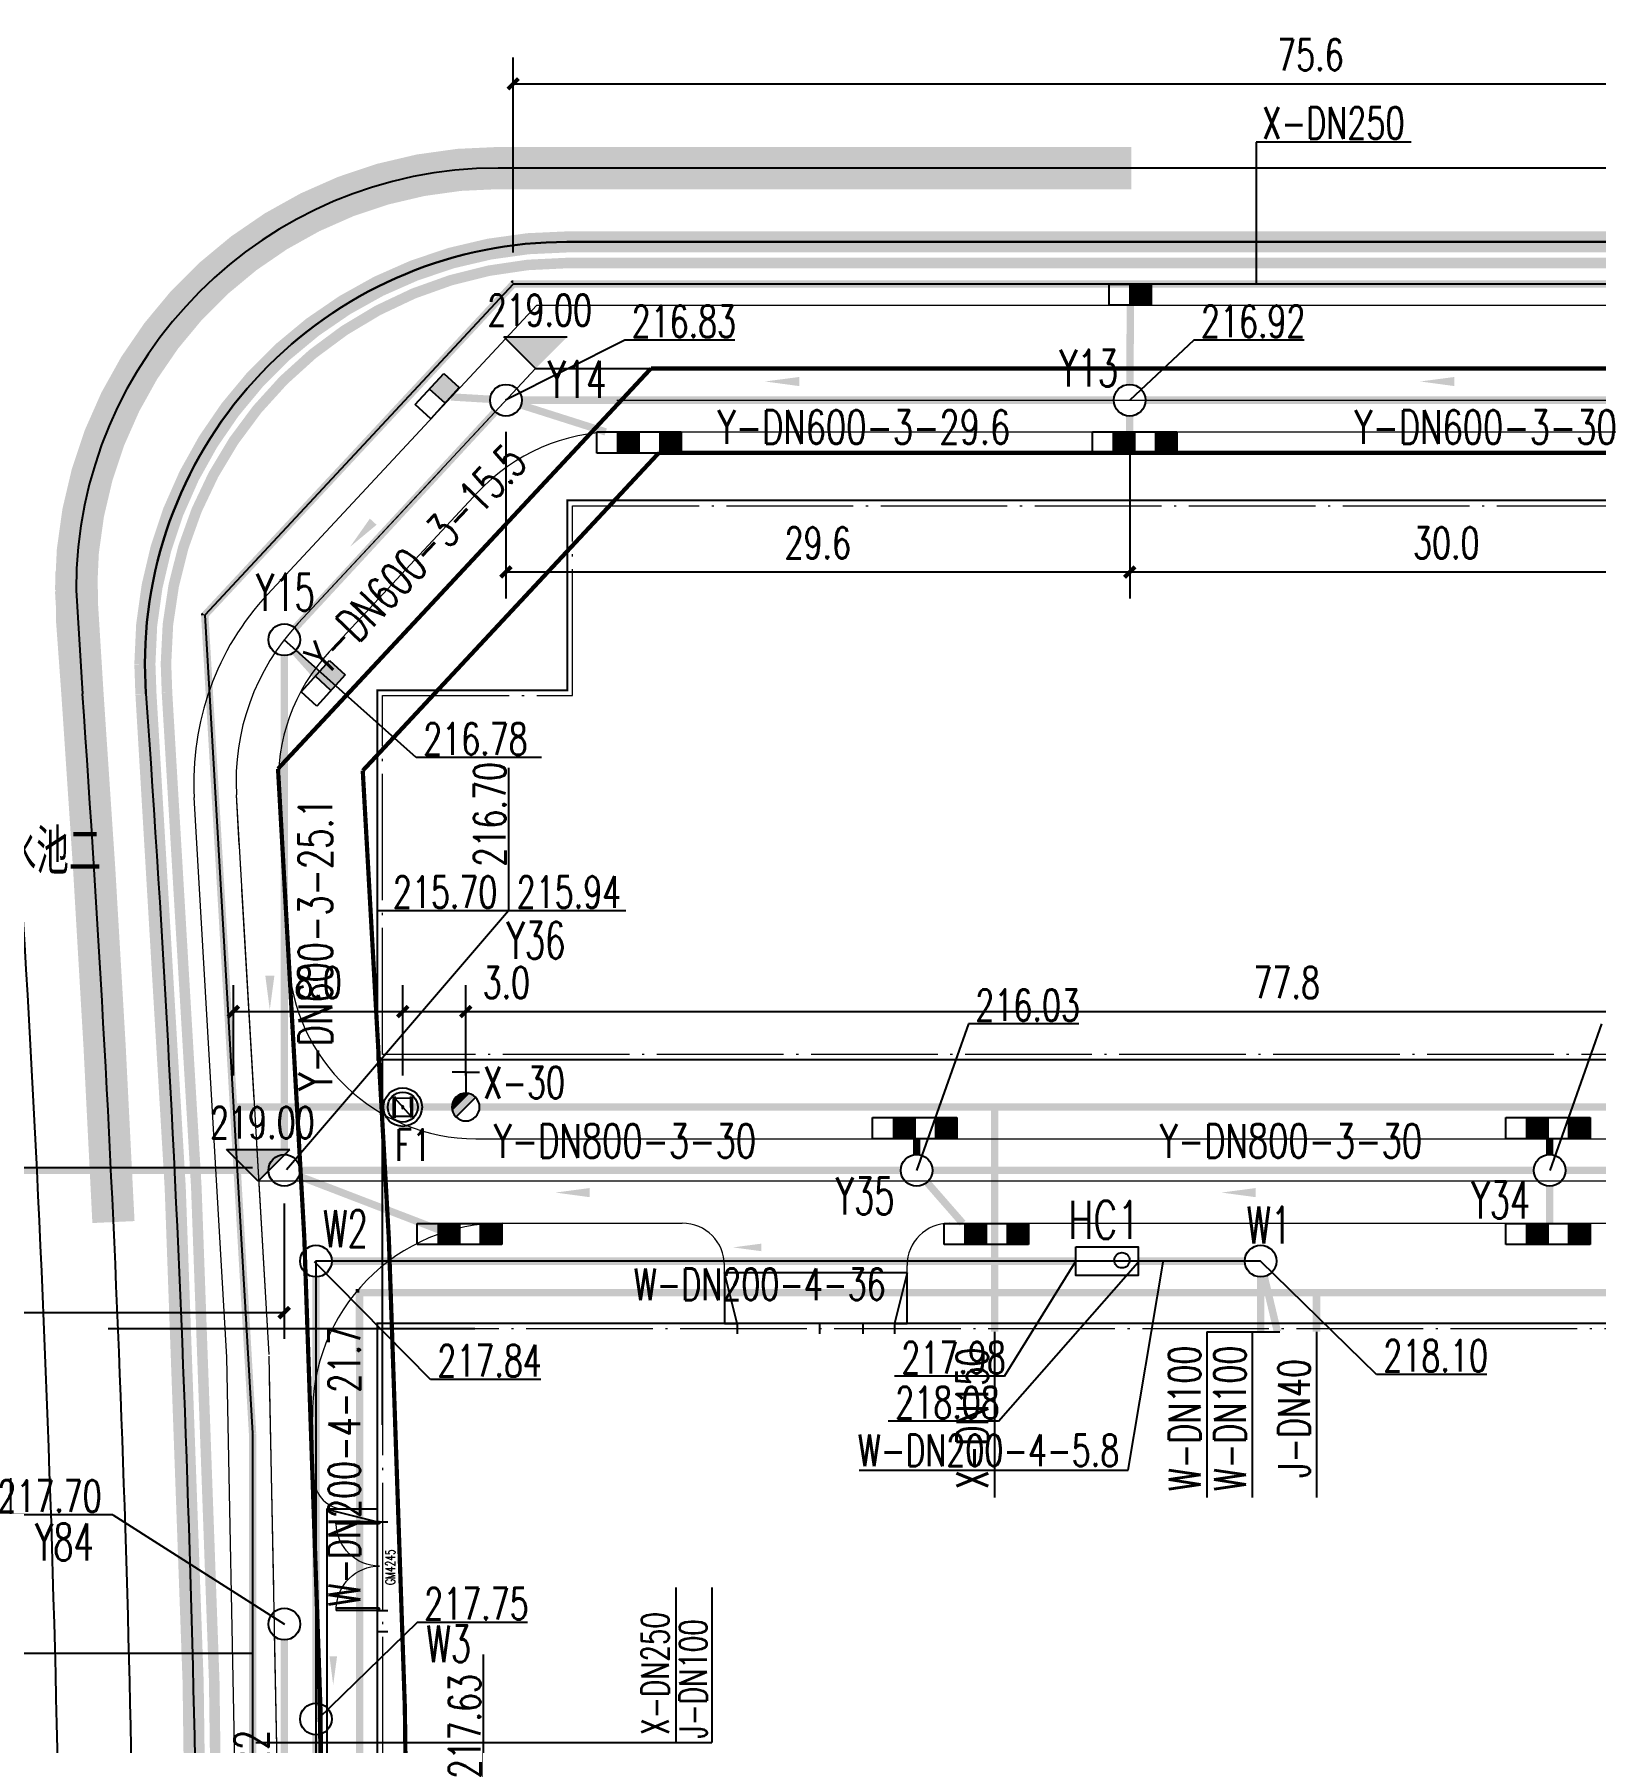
# Model space of a CAD drawing. Header units: metres. Extents: x 497246 to 997717, y 2998582 to 5998198.
# Drawn here: x 497553.9 to 497627.9, y 2999183.2 to 2999264.2 of the extents above; entities that cross this region are included whole.
import ezdxf
from ezdxf.enums import TextEntityAlignment as Align

# ---------------------------------------------------------------- set-up
doc = ezdxf.new("R2010")
doc.units = ezdxf.units.M
doc.header["$LTSCALE"] = 1000
for name, pattern in [('ACAD_ISO05W100', [34, 24, -3, 0.5, -3, 0.5, -3]), ('DASH', [0.35, 0.25, -0.1]), ('DASHED', [19.05, 12.7, -6.35]), ('DOTE', [2.42, 2, -0.2, 0.02, -0.2]), ('PHANTOM2', [31.75, 15.875, -3.175, 3.175, -3.175, 3.175, -3.175])]:
    doc.linetypes.add(name, pattern=pattern)
doc.layers.get('0').update_dxf_attribs({"linetype": 'CONTINUOUS'})
doc.layers.get('Defpoints').update_dxf_attribs({"linetype": 'CONTINUOUS'})
for name, color, linetype in [('00侧分带', 3, 'CONTINUOUS'), ('DIM_ELEV', 3, 'CONTINUOUS'), ('DIM_雨水', 3, 'CONTINUOUS'), ('EQUIP_消火栓', 7, 'CONTINUOUS'), ('PIPE-污水', 2, 'CONTINUOUS'), ('PIPE-消防', 1, 'CONTINUOUS'), ('PIPE-给水', 3, 'CONTINUOUS'), ('PIPE-雨水', 4, 'CONTINUOUS'), ('PUB_TEXT', 7, 'CONTINUOUS'), ('RD-侧石线', 5, 'CONTINUOUS'), ('RD-红线', 7, 'CONTINUOUS'), ('TEXT_污水', 7, 'CONTINUOUS'), ('TEXT_雨水', 7, 'CONTINUOUS'), ('TWT_DIM', 3, 'CONTINUOUS'), ('TWT_雨水口', 4, 'CONTINUOUS'), ('VALVE_喷淋', 7, 'CONTINUOUS'), ('WELL_污水', 2, 'CONTINUOUS'), ('WELL_雨水', 4, 'CONTINUOUS'), ('WINDOW', 4, 'CONTINUOUS'), ('WINDOW_TEXT', 7, 'CONTINUOUS'), ('围墙', 6, 'FENCELINE2'), ('图例层', 7, 'CONTINUOUS'), ('建筑', 7, 'CONTINUOUS'), ('建筑门坡散水', 9, 'CONTINUOUS'), ('散水坡道', 2, 'CONTINUOUS'), ('污水标注', 211, 'CONTINUOUS'), ('用地边界', 7, 'CONTINUOUS'), ('红线', 1, 'PHANTOM2'), ('雨水标注', 100, 'CONTINUOUS')]:
    doc.layers.add(name, color=color, linetype=linetype)
doc.layers.add('建筑轴线', color=1, linetype='DOTE', lineweight=15, plot=False)
doc.layers.add('道路', color=4, linetype='CONTINUOUS', lineweight=15)
doc.layers.add('道路中线', color=1, linetype='DOTE', lineweight=13)
doc.styles.add('_TCH_DIM', font='SIMPLEX', dxfattribs={"bigfont": 'GBCBIG'})
doc.styles.add('_TCH_DIM_T3', font='SIMPLEX', dxfattribs={"width": 0.705882, "bigfont": 'GBCBIG'})
doc.styles.add('_TCH_WINDOW', font='SIMPLEX', dxfattribs={"bigfont": 'GBCBIG'})
doc.styles.add('_TWT_WELL', font='SIMPLEX', dxfattribs={"width": 0.8, "height": 3.5, "bigfont": 'HZTXT'})
doc.styles.add('HZTXT', font='txt', dxfattribs={"width": 0.7, "bigfont": 'HZTXT'})
doc.styles.get("Standard").update_dxf_attribs({"font": 'rs.shx', "bigfont": 'hztxt.shx'})
doc.styles.add('TG_LINETYPE', font='SIMPLEX', dxfattribs={"width": 0.8, "height": 3, "bigfont": 'HZTXT'})
doc.linetypes.add('FENCELINE2', pattern='A,6.35,-2.54,[132,ltypeshp.shx,S=2.54,R=0,X=-2.54,Y=0],-2.54,25.4', length=36.83)
doc.linetypes.add('TG_J', pattern='A,2,-0.3,["J",TG_LINETYPE,S=0.1,R=0,X=-0.23,Y=-0.15],0', length=2.3)
doc.linetypes.add('TG_W', pattern='A,2,-0.3,["W",TG_LINETYPE,S=0.1,R=0,X=-0.23,Y=-0.15],0', length=2.3)
doc.linetypes.add('TG_X', pattern='A,3,-0.3,["X",TG_LINETYPE,S=0.1,R=0,X=-0.23,Y=-0.15],0', length=3.3)
doc.linetypes.add('TG_Y', pattern='A,2,-0.3,["Y",TG_LINETYPE,S=0.1,R=0,X=-0.23,Y=-0.15],0', length=2.3)
doc.dimstyles.new('_TWT_ARCH&&1', dxfattribs={"dimtxt": 1.4875, "dimasz": 0.5, "dimexe": 1.25, "dimexo": 1.5, "dimgap": 0.63125, "dimtad": 1, "dimdec": 1, "dimzin": 0, "dimdsep": 46, "dimtxsty": '_TCH_DIM_T3', "dimblk": 'ARCHTICK', "dimcen": 0.09, "dimclrt": 7, "dimazin": 2, "dimtfac": 1, "dimtdec": 1, "dimtix": 1, "dimtmove": 2, "dimatfit": 3, "dimfxl": 1, "dimtolj": 1, "dimtzin": 0, "dimarcsym": 0})

# ---------------------------------------------------------------- blocks, each defined once
blk = doc.blocks.new('$DorLib2D$00000002')
for p, q in [((-0.5, 0), (-0.5, 0.4875)), ((-0.475, 0.4875), (-0.5, 0.4875)), ((-0.475, 0), (-0.475, 0.4875)), ((0.475, 0), (0.475, 0.4875)), ((0.475, 0.4875), (0.5, 0.4875)), ((0.5, 0), (0.5, 0.4875)), ((-0.5, 0), (-0.475, 0)), ((0.5, 0), (0.475, 0))]:
    blk.add_line(p, q)
at = {"lineweight": 13}
for centre, start, end in [((-0.4875, 0), 0, 88.53072), ((0.4875, 0), 91.46928, 180)]:
    blk.add_arc(centre, 0.4875, start, end, dxfattribs=at)
blk = doc.blocks.new('$VALVE$00000316')
for p, q in [((-125, 72), (125, -72)), ((-125, 72), (-125, -72)), ((-125, 72), (125, 72)), ((125, 72), (125, -72)), ((-125, -72), (125, -72))]:
    blk.add_line(p, q)
at = {"const_width": 21.1}
blk.add_lwpolyline([(-11, 0, 1), (11, 0, 1)], format="xyb", close=True, dxfattribs=at)
for p in [(-125, 0), (125, 0)]:
    blk.add_point(p)
at = {"color": 7, "flags": 9}
for tag in ['XSIZE', 'YSIZE']:
    blk.add_attdef(tag, (0, 0), '', height=0.5, dxfattribs=at)
blk = doc.blocks.new('_ArchTick')
at = {"color": 0, "linetype": 'ByBlock', "const_width": 0.4}
blk.add_lwpolyline([(-0.5, -0.5), (0.5, 0.5)], dxfattribs=at)
blk = doc.blocks.new('*D480')
at = {"layer": 'Defpoints', "color": 0, "transparency": 16777216}
for p in [(497652.174, 2999261.827), (497576.621, 2999252.333), (497652.174, 2999252.333)]:
    blk.add_point(p, dxfattribs=at)
at = {"layer": 'TWT_DIM', "color": 0, "lineweight": -2, "transparency": 16777216}
for p, q in [((497576.621, 2999253.833), (497576.621, 2999263.077)), ((497652.174, 2999253.833), (497652.174, 2999263.077)), ((497576.621, 2999261.827), (497652.174, 2999261.827))]:
    blk.add_line(p, q, dxfattribs=at)
at = {"layer": 'TWT_DIM', "color": 0, "lineweight": -2, "transparency": 16777216, "xscale": 0.5, "yscale": 0.5, "zscale": 0.5, "rotation": 180}
blk.add_blockref('_ArchTick', (497576.621, 2999261.827), dxfattribs=at)
at = {"layer": 'TWT_DIM', "color": 0, "lineweight": -2, "transparency": 16777216, "xscale": 0.5, "yscale": 0.5, "zscale": 0.5}
blk.add_blockref('_ArchTick', (497652.174, 2999261.827), dxfattribs=at)
at = {"layer": 'TWT_DIM', "color": 7, "transparency": 16777216, "insert": (497614.397, 2999263.202), "char_height": 1.4875, "attachment_point": 5, "style": '_TCH_DIM_T3'}
blk.add_mtext('\\A1;75.6', dxfattribs=at)
blk = doc.blocks.new('*D489')
at = {"layer": 'Defpoints', "color": 0, "transparency": 16777216}
for p in [(497652.174, 2999217.86), (497574.373, 2999213.333), (497652.174, 2999213.333)]:
    blk.add_point(p, dxfattribs=at)
at = {"layer": 'TWT_DIM', "color": 0, "lineweight": -2, "transparency": 16777216}
for p, q in [((497574.373, 2999214.833), (497574.373, 2999219.11)), ((497652.174, 2999214.833), (497652.174, 2999219.11)), ((497574.373, 2999217.86), (497652.174, 2999217.86))]:
    blk.add_line(p, q, dxfattribs=at)
at = {"layer": 'TWT_DIM', "color": 0, "lineweight": -2, "transparency": 16777216, "xscale": 0.5, "yscale": 0.5, "zscale": 0.5, "rotation": 180}
blk.add_blockref('_ArchTick', (497574.373, 2999217.86), dxfattribs=at)
at = {"layer": 'TWT_DIM', "color": 0, "lineweight": -2, "transparency": 16777216, "xscale": 0.5, "yscale": 0.5, "zscale": 0.5}
blk.add_blockref('_ArchTick', (497652.174, 2999217.86), dxfattribs=at)
at = {"layer": 'TWT_DIM', "color": 7, "transparency": 16777216, "insert": (497613.273, 2999219.235), "char_height": 1.4875, "attachment_point": 5, "style": '_TCH_DIM_T3'}
blk.add_mtext('\\A1;77.8', dxfattribs=at)
blk = doc.blocks.new('*D492')
at = {"layer": 'Defpoints', "color": 0, "transparency": 16777216}
for p in [(497574.373, 2999217.86), (497571.387, 2999213.333), (497574.373, 2999213.333)]:
    blk.add_point(p, dxfattribs=at)
at = {"layer": 'TWT_DIM', "color": 0, "lineweight": -2, "transparency": 16777216}
for p, q in [((497571.387, 2999214.833), (497571.387, 2999219.11)), ((497574.373, 2999214.833), (497574.373, 2999219.11)), ((497571.387, 2999217.86), (497574.373, 2999217.86))]:
    blk.add_line(p, q, dxfattribs=at)
at = {"layer": 'TWT_DIM', "color": 0, "lineweight": -2, "transparency": 16777216, "xscale": 0.5, "yscale": 0.5, "zscale": 0.5, "rotation": 180}
blk.add_blockref('_ArchTick', (497571.387, 2999217.86), dxfattribs=at)
at = {"layer": 'TWT_DIM', "color": 0, "lineweight": -2, "transparency": 16777216, "xscale": 0.5, "yscale": 0.5, "zscale": 0.5}
blk.add_blockref('_ArchTick', (497574.373, 2999217.86), dxfattribs=at)
at = {"layer": 'TWT_DIM', "color": 7, "transparency": 16777216, "insert": (497576.298, 2999219.235), "char_height": 1.4875, "attachment_point": 5, "style": '_TCH_DIM_T3'}
blk.add_mtext('\\A1;3.0', dxfattribs=at)
blk = doc.blocks.new('*D493')
at = {"layer": 'Defpoints', "color": 0, "transparency": 16777216}
for p in [(497571.387, 2999217.86), (497563.362, 2999213.333), (497571.387, 2999213.333)]:
    blk.add_point(p, dxfattribs=at)
at = {"layer": 'TWT_DIM', "color": 0, "lineweight": -2, "transparency": 16777216}
for p, q in [((497563.362, 2999214.833), (497563.362, 2999219.11)), ((497571.387, 2999214.833), (497571.387, 2999219.11)), ((497563.362, 2999217.86), (497571.387, 2999217.86))]:
    blk.add_line(p, q, dxfattribs=at)
at = {"layer": 'TWT_DIM', "color": 0, "lineweight": -2, "transparency": 16777216, "xscale": 0.5, "yscale": 0.5, "zscale": 0.5, "rotation": 180}
blk.add_blockref('_ArchTick', (497563.362, 2999217.86), dxfattribs=at)
at = {"layer": 'TWT_DIM', "color": 0, "lineweight": -2, "transparency": 16777216, "xscale": 0.5, "yscale": 0.5, "zscale": 0.5}
blk.add_blockref('_ArchTick', (497571.387, 2999217.86), dxfattribs=at)
at = {"layer": 'TWT_DIM', "color": 7, "transparency": 16777216, "insert": (497567.375, 2999219.235), "char_height": 1.4875, "attachment_point": 5, "style": '_TCH_DIM_T3'}
blk.add_mtext('\\A1;8.0', dxfattribs=at)
blk = doc.blocks.new('*D499')
at = {"layer": 'Defpoints', "color": 0, "transparency": 16777216}
for p in [(497526.27, 2999210.305), (497565.77, 2999210.272), (497565.765, 2999203.594)]:
    blk.add_point(p, dxfattribs=at)
at = {"layer": 'TWT_DIM', "color": 0, "lineweight": -2, "transparency": 16777216}
for p, q in [((497526.269, 2999208.805), (497526.263, 2999202.376)), ((497565.769, 2999208.772), (497565.764, 2999202.344)), ((497526.264, 2999203.626), (497565.765, 2999203.594))]:
    blk.add_line(p, q, dxfattribs=at)
at = {"layer": 'TWT_DIM', "color": 0, "lineweight": -2, "transparency": 16777216, "xscale": 0.5, "yscale": 0.5, "zscale": 0.5}
for p, rotation in [((497526.264, 2999203.626), 179.9524864499339), ((497565.765, 2999203.594), 359.952486449934)]:
    blk.add_blockref('_ArchTick', p, dxfattribs=dict(at, rotation=rotation))
at = {"layer": 'TWT_DIM', "color": 7, "transparency": 16777216, "insert": (497546.016, 2999204.985), "char_height": 1.4875, "attachment_point": 5, "rotation": 359.95249, "style": '_TCH_DIM_T3'}
blk.add_mtext('\\A1;39.5', dxfattribs=at)
blk = doc.blocks.new('*D504')
at = {"layer": 'Defpoints', "color": 0, "transparency": 16777216}
for p in [(497552.819, 2999210.457), (497565.77, 2999210.457), (497565.77, 2999187.433)]:
    blk.add_point(p, dxfattribs=at)
at = {"layer": 'TWT_DIM', "color": 0, "lineweight": -2, "transparency": 16777216}
for p, q in [((497564.27, 2999210.457), (497551.569, 2999210.457)), ((497552.819, 2999187.433), (497552.819, 2999210.457)), ((497564.27, 2999187.433), (497551.569, 2999187.433))]:
    blk.add_line(p, q, dxfattribs=at)
at = {"layer": 'TWT_DIM', "color": 0, "lineweight": -2, "transparency": 16777216, "xscale": 0.5, "yscale": 0.5, "zscale": 0.5}
for p, rotation in [((497552.819, 2999210.457), 89.9997433680144), ((497552.819, 2999187.433), 269.9997433680144)]:
    blk.add_blockref('_ArchTick', p, dxfattribs=dict(at, rotation=rotation))
at = {"layer": 'TWT_DIM', "color": 7, "transparency": 16777216, "insert": (497551.444, 2999198.945), "char_height": 1.4875, "attachment_point": 5, "rotation": 89.99974, "style": '_TCH_DIM_T3'}
blk.add_mtext('\\A1;23.0', dxfattribs=at)
blk = doc.blocks.new('*D528')
at = {"layer": 'Defpoints', "color": 0, "transparency": 16777216}
for p in [(497576.274, 2999246.833), (497605.834, 2999246.833), (497605.834, 2999238.692)]:
    blk.add_point(p, dxfattribs=at)
at = {"layer": 'TWT_DIM', "color": 0, "lineweight": -2, "transparency": 16777216}
for p, q in [((497576.274, 2999245.333), (497576.274, 2999237.442)), ((497605.834, 2999245.333), (497605.834, 2999237.442)), ((497576.274, 2999238.692), (497605.834, 2999238.692))]:
    blk.add_line(p, q, dxfattribs=at)
at = {"layer": 'TWT_DIM', "color": 0, "lineweight": -2, "transparency": 16777216, "xscale": 0.5, "yscale": 0.5, "zscale": 0.5, "rotation": 180}
blk.add_blockref('_ArchTick', (497576.274, 2999238.692), dxfattribs=at)
at = {"layer": 'TWT_DIM', "color": 0, "lineweight": -2, "transparency": 16777216, "xscale": 0.5, "yscale": 0.5, "zscale": 0.5}
blk.add_blockref('_ArchTick', (497605.834, 2999238.692), dxfattribs=at)
at = {"layer": 'TWT_DIM', "color": 7, "transparency": 16777216, "insert": (497591.054, 2999240.067), "char_height": 1.4875, "attachment_point": 5, "style": '_TCH_DIM_T3'}
blk.add_mtext('\\A1;29.6', dxfattribs=at)
blk = doc.blocks.new('*D529')
at = {"layer": 'Defpoints', "color": 0, "transparency": 16777216}
for p in [(497605.834, 2999246.833), (497635.834, 2999246.833), (497635.834, 2999238.692)]:
    blk.add_point(p, dxfattribs=at)
at = {"layer": 'TWT_DIM', "color": 0, "lineweight": -2, "transparency": 16777216}
for p, q in [((497605.834, 2999245.333), (497605.834, 2999237.442)), ((497635.834, 2999245.333), (497635.834, 2999237.442)), ((497605.834, 2999238.692), (497635.834, 2999238.692))]:
    blk.add_line(p, q, dxfattribs=at)
at = {"layer": 'TWT_DIM', "color": 0, "lineweight": -2, "transparency": 16777216, "xscale": 0.5, "yscale": 0.5, "zscale": 0.5, "rotation": 180}
blk.add_blockref('_ArchTick', (497605.834, 2999238.692), dxfattribs=at)
at = {"layer": 'TWT_DIM', "color": 0, "lineweight": -2, "transparency": 16777216, "xscale": 0.5, "yscale": 0.5, "zscale": 0.5}
blk.add_blockref('_ArchTick', (497635.834, 2999238.692), dxfattribs=at)
at = {"layer": 'TWT_DIM', "color": 7, "transparency": 16777216, "insert": (497620.834, 2999240.067), "char_height": 1.4875, "attachment_point": 5, "style": '_TCH_DIM_T3'}
blk.add_mtext('\\A1;30.0', dxfattribs=at)
blk = doc.blocks.new('$TwtSys$00000187')
blk.add_circle((0, 0), 0.5)
blk = doc.blocks.new('$TwtSys$00000424')
for p, q in [((-500, 250), (500, 250)), ((-500, -250), (-500, 250)), ((0, -250), (0, 250)), ((500, 250), (500, -250)), ((500, -250), (-500, -250))]:
    blk.add_line(p, q)
blk.add_solid([(0, 250), (500, 250), (0, -250), (500, -250)])
blk = doc.blocks.new('$TwtSys$00000425')
for p, q in [((-1000, -250), (-1000, 250)), ((-1000, 250), (0, 250)), ((-500, -250), (-500, 250)), ((0, 250), (1000, 250)), ((0, 250), (0, -250)), ((0, -250), (0, 250)), ((500, -250), (500, 250)), ((1000, 250), (1000, -250)), ((0, -250), (-1000, -250)), ((1000, -250), (0, -250))]:
    blk.add_line(p, q)
for points in [[(-500, 250), (0, 250), (-500, -250), (0, -250)], [(500, 250), (1000, 250), (500, -250), (1000, -250)]]:
    blk.add_solid(points)
blk = doc.blocks.new('$TwtSys$00000385')
for p, q in [((0, 331), (-130, 331)), ((0, 331), (0, 131)), ((0, 331), (130, 331)), ((92, 92), (-92, -92))]:
    blk.add_line(p, q)
for start, end in [(135, 315), (315, 135)]:
    blk.add_arc((0, 0), 131, start, end)
at = {"color": 0}
for points in [[(-34, 127), (-127, 34), (34, 127), (-127, -34)], [(-93, 93), (-93, 93), (-34, 127), (-127, 34)], [(34, 127), (-127, -34), (93, 93), (-93, -93)]]:
    blk.add_solid(points, dxfattribs=at)

msp = doc.modelspace()

# ---------------------------------------------------------------- hatches: boundary and pattern name
at = {"layer": 'DIM_ELEV'}
for points in [[(497577.678, 2999248.33), (497576.178, 2999249.83), (497579.178, 2999249.83)], [(497564.535, 2999209.827), (497563.035, 2999211.327), (497566.035, 2999211.327)]]:
    msp.add_hatch(color=0, dxfattribs=at).paths.add_polyline_path(points)
at = {"layer": 'PIPE-消防', "linetype": 'TG_X'}
for points in [[(497576.621, 2999252.333), (497576.493, 2999252.452), (497576.545, 2999252.508)], [(497576.621, 2999252.333), (497576.621, 2999252.508), (497576.545, 2999252.508)], [(497562.006, 2999236.645), (497561.878, 2999236.764), (497561.827, 2999236.709)], [(497562.006, 2999236.645), (497561.831, 2999236.635), (497561.827, 2999236.709)], [(497564.27, 2999197.881), (497564.445, 2999197.886), (497564.095, 2999197.876)], [(497564.27, 2999197.881), (497564.445, 2999197.886), (497564.095, 2999197.876)]]:
    msp.add_hatch(color=256, dxfattribs=at).paths.add_polyline_path(points)
at = {"layer": 'PIPE-给水', "linetype": 'TG_J'}
for points in [[(497569.337, 2999204.533), (497569.162, 2999204.533), (497569.162, 2999204.708)], [(497569.337, 2999204.533), (497569.337, 2999204.708), (497569.162, 2999204.708)]]:
    msp.add_hatch(color=80, dxfattribs=at).paths.add_polyline_path(points)

# ---------------------------------------------------------------- linework, layer by layer
at = {"layer": '00侧分带', "ltscale": 100}
msp.add_arc((496541.767, 2999160.85), 1013.5, 0.102129, 4.415533, dxfattribs=at)
at = {"layer": 'DIM_ELEV', "color": 0}
for p, q in [((497577.678, 2999248.33), (497576.178, 2999249.83)), ((497576.178, 2999249.83), (497579.178, 2999249.83)), ((497564.535, 2999209.827), (497563.035, 2999211.327)), ((497563.035, 2999211.327), (497566.035, 2999211.327)), ((497564.535, 2999209.827), (497566.035, 2999211.327))]:
    msp.add_line(p, q, dxfattribs=at)
at = {"layer": 'DIM_雨水', "color": 4}
for p, q in [((497570.434, 2999198.275), (497570.434, 2999215.54)), ((497574.806, 2999202.833), (497557.424, 2999202.833))]:
    msp.add_line(p, q, dxfattribs=at)
at = {"layer": 'PIPE-污水', "color": 0, "linetype": 'TG_W', "ltscale": 0.003, "const_width": 0.35}
for points in [[(497568.02, 2999206.033), (497603.284, 2999206.033)], [(497606.234, 2999206.033), (497611.284, 2999206.033)], [(497567.27, 2999185.083), (497567.27, 2999205.283)], [(497567.27, 2999163.083), (497567.27, 2999183.583)]]:
    msp.add_lwpolyline(points, dxfattribs=at)
at = {"layer": 'PIPE-污水', "color": 201, "linetype": 'TG_W', "ltscale": 500}
msp.add_lwpolyline([(497590.771, 2999206.68, 0, 0, 0), (497587.035, 2999206.685, 0, 0.36, 0), (497588.385, 2999206.683, 0, 0, 0)], format="xyseb", dxfattribs=at)
at = {"layer": 'PIPE-污水', "linetype": 'Continuous'}
msp.add_lwpolyline([(497603.284, 2999206.708), (497606.234, 2999206.708), (497606.234, 2999205.358), (497603.284, 2999205.358)], close=True, dxfattribs=at)
at = {"layer": 'PIPE-污水', "color": 0, "linetype": 'TG_W', "ltscale": 2.5, "const_width": 0.35}
for points in [[(497612.034, 2999202.685), (497612.034, 2999205.283)], [(497612.834, 2999202.685), (497612.209, 2999205.303)]]:
    msp.add_lwpolyline(points, dxfattribs=at)
at = {"layer": 'PIPE-污水', "linetype": 'Continuous'}
msp.add_circle((497605.466, 2999206.073), 0.364, dxfattribs=at)
at = {"layer": 'PIPE-消防', "color": 70, "linetype": 'ByBlock'}
for p, q in [((497611.83, 2999259.055), (497611.83, 2999252.333)), ((497564.429, 2999183.223), (497586.032, 2999183.223))]:
    msp.add_line(p, q, dxfattribs=at)
at = {"layer": 'PIPE-消防', "color": 70, "linetype": 'TG_X', "ltscale": 700}
for p, q in [((497599.434, 2999202.685), (497599.434, 2999194.834)), ((497609.495, 2999202.685), (497609.495, 2999194.834)), ((497609.495, 2999202.685), (497612.946, 2999202.685)), ((497611.642, 2999202.685), (497611.642, 2999194.834)), ((497614.684, 2999202.685), (497614.684, 2999194.834))]:
    msp.add_line(p, q, dxfattribs=at)
at = {"layer": 'PIPE-消防', "linetype": 'TG_X', "ltscale": 0.005, "const_width": 0.35}
for points in [[(497562.006, 2999236.645), (497576.621, 2999252.333)], [(497576.621, 2999252.333), (497651.52, 2999252.333)], [(497563.368, 2999213.333), (497570.937, 2999213.333)], [(497571.831, 2999213.333), (497573.719, 2999213.333)], [(497575.026, 2999213.333), (497599.434, 2999213.333)], [(497599.434, 2999213.333), (497651.52, 2999213.333)]]:
    msp.add_lwpolyline(points, dxfattribs=at)
at = {"layer": 'PIPE-消防', "linetype": 'TG_X', "ltscale": 0.004, "const_width": 0.35}
for points in [[(497563.368, 2999213.333), (497562.006, 2999236.645)], [(497564.27, 2999197.881), (497563.368, 2999213.333)], [(497564.27, 2999169.833), (497564.27, 2999197.881)]]:
    msp.add_lwpolyline(points, dxfattribs=at)
at = {"layer": 'PIPE-消防', "linetype": 'TG_X', "ltscale": 2, "const_width": 0.35}
msp.add_lwpolyline([(497599.434, 2999202.685), (497599.434, 2999213.333)], dxfattribs=at)
at = {"layer": 'PIPE-给水', "color": 70, "linetype": 'ByBlock'}
for p, q in [((497619.169, 2999259.055), (497611.83, 2999259.055)), ((497584.321, 2999190.562), (497584.321, 2999183.223)), ((497586.032, 2999190.562), (497586.032, 2999183.223))]:
    msp.add_line(p, q, dxfattribs=at)
at = {"layer": 'PIPE-给水', "color": 80, "linetype": 'TG_J', "ltscale": 0.004, "const_width": 0.35}
for points in [[(497569.36, 2999170.833), (497569.337, 2999204.533)], [(497569.337, 2999204.533), (497614.684, 2999204.533)], [(497614.684, 2999202.685), (497614.684, 2999204.533)], [(497614.684, 2999204.533), (497724.879, 2999204.533)]]:
    msp.add_lwpolyline(points, dxfattribs=at)
at = {"layer": 'PIPE-雨水', "color": 0, "linetype": 'TG_Y', "ltscale": 2.5, "const_width": 0.35}
for points in [[(497605.844, 2999247.583), (497605.864, 2999251.333)], [(497605.826, 2999244.329), (497605.836, 2999246.083)]]:
    msp.add_lwpolyline(points, dxfattribs=at)
at = {"layer": 'PIPE-雨水', "color": 70, "linetype": 'ByBlock'}
for points in [[(497593.035, 2999247.713, 0, 0, 0), (497588.552, 2999247.72, 0, 0.432, 0), (497590.172, 2999247.717, 0, 0, 0)], [(497624.084, 2999247.713, 0, 0, 0), (497619.601, 2999247.72, 0, 0.432, 0), (497621.221, 2999247.717, 0, 0, 0)], [(497571.929, 2999243.178, 0, 0, 0), (497568.89, 2999239.883, 0, 0.432, 0), (497569.988, 2999241.074, 0, 0, 0)], [(497565.094, 2999222.426, 0, 0, 0), (497565.087, 2999217.943, 0, 0.432, 0), (497565.09, 2999219.563, 0, 0, 0)], [(497583.105, 2999209.277, 0, 0, 0), (497578.622, 2999209.283, 0, 0.432, 0), (497580.242, 2999209.281, 0, 0, 0)], [(497614.665, 2999209.277, 0, 0, 0), (497610.182, 2999209.283, 0, 0.432, 0), (497611.802, 2999209.281, 0, 0, 0)]]:
    msp.add_lwpolyline(points, format="xyseb", dxfattribs=at)
at = {"layer": 'PIPE-雨水', "color": 0, "linetype": 'TG_Y', "ltscale": 0.005, "const_width": 0.35}
for points in [[(497573.664, 2999246.988), (497575.526, 2999246.877)], [(497581.006, 2999245.329), (497576.989, 2999246.606)], [(497577.024, 2999246.833), (497605.084, 2999246.833)], [(497606.584, 2999246.833), (497635.084, 2999246.833)], [(497575.765, 2999246.282), (497566.28, 2999236.03)], [(497565.77, 2999211.083), (497565.77, 2999234.73)], [(497567.28, 2999233.791), (497566.27, 2999234.92)], [(497527.019, 2999210.333), (497565.02, 2999210.333)], [(497566.47, 2999210.064), (497573.297, 2999207.444)], [(497566.52, 2999210.333), (497594.984, 2999210.333)], [(497596.484, 2999210.333), (497624.984, 2999210.333)], [(497626.484, 2999210.333), (497654.984, 2999210.333)], [(497565.781, 2999167.583), (497565.77, 2999188.083)]]:
    msp.add_lwpolyline(points, dxfattribs=at)
at = {"layer": 'PIPE-雨水', "color": 0, "ltscale": 0.005, "const_width": 0.35}
for points in [[(497595.734, 2999211.833), (497595.734, 2999211.083)], [(497625.734, 2999211.833), (497625.734, 2999211.083)], [(497596.228, 2999209.768), (497597.917, 2999207.833)], [(497625.734, 2999209.583), (497625.734, 2999207.833)]]:
    msp.add_lwpolyline(points, dxfattribs=at)
at = {"layer": 'RD-侧石线', "color": 5, "ltscale": 0.1}
for p, q in [((497948.434, 2999257.833), (497575.906, 2999257.833)), ((497555.906, 2999237.833), (497556.211, 2999232.913))]:
    msp.add_line(p, q, dxfattribs=at)
for centre, radius, start, end in [((497575.906, 2999237.833), 20, 90, 180), ((496541.767, 2999160.85), 1017, 0.308872, 4.063285)]:
    msp.add_arc(centre, radius, start, end, dxfattribs=at)
at = {"layer": 'RD-红线', "ltscale": 0.1}
for points in [[(497559.218, 2999232.918), (497559.168, 2999234.333, -0.414214), (497579.168, 2999254.333), (497974.781, 2999254.333)], [(497559.218, 2999232.918), (497559.168, 2999234.333, -0.414214), (497579.168, 2999254.333), (497974.781, 2999254.333)], [(497559.218, 2999232.918, -0.017235), (497561.765, 2999162.668), (497561.924, 2999073.92)], [(497559.218, 2999232.918, -0.017235), (497561.765, 2999162.668), (497562.064, 2998995.296), (497565.608, 2998970.302), (497565.689, 2998924.833, 0.37059), (497582.677, 2998905.061)]]:
    msp.add_lwpolyline(points, format="xyb", dxfattribs=at)
at = {"layer": 'VALVE_喷淋', "linetype": 'Continuous'}
for p, q in [((497570.936, 2999213.831), (497570.939, 2999212.831)), ((497571.011, 2999213.831), (497571.014, 2999212.831)), ((497571.761, 2999213.834), (497571.764, 2999212.834)), ((497571.836, 2999213.834), (497571.839, 2999212.834))]:
    msp.add_line(p, q, dxfattribs=at)
for radius in [0.913, 0.913, 0.713, 0.713]:
    msp.add_circle((497571.387, 2999213.333), radius, dxfattribs=at)
at = {"layer": 'WELL_雨水', "color": 6, "ltscale": 10, "flags": 128}
for points in [[(497564.27, 2999061.335), (497986.415, 2999059.337), (497986.934, 2999059.337), (497982.038, 2999129.004), (497976.444, 2999158.685), (497973.518, 2999200.333), (497969.863, 2999252.333), (497576.621, 2999252.333), (497562.006, 2999236.645), (497563.368, 2999213.333), (497564.27, 2999197.881), (497564.27, 2999061.335)], [(497612.034, 2999206.033), (497567.27, 2999206.033), (497567.27, 2999069.833), (497683.286, 2999069.833)]]:
    msp.add_lwpolyline(points, dxfattribs=at)
at = {"layer": '围墙', "ltscale": 0.3, "const_width": 0.5, "flags": 128}
msp.add_lwpolyline([(497562.765, 2999162.67, 0.01723), (497560.217, 2999232.971), (497560.168, 2999234.35, -0.413944), (497579.168, 2999253.333), (497953.661, 2999253.333)], format="xyb", dxfattribs=at)
at = {"layer": '图例层', "color": 1, "linetype": 'DASHED', "ltscale": 0.5}
msp.add_line((497577.678, 2999248.333), (497963.434, 2999248.333), dxfattribs=at)
at = {"layer": '图例层', "color": 253, "const_width": 2, "flags": 128}
for points in [[(497605.906, 2999257.833), (497575.906, 2999257.833, 0.414214), (497555.906, 2999237.833), (497556.211, 2999232.913)], [(497555.926, 2999238.717), (497555.961, 2999236.348), (497556.211, 2999232.913, -0.006163), (497557.679, 2999207.885, -0.006163)]]:
    msp.add_lwpolyline(points, format="xyb", dxfattribs=at)
at = {"layer": '图例层', "color": 1, "linetype": 'DASHED', "ltscale": 0.5, "const_width": 0.2}
for points in [[(497565.477, 2999229.367), (497583.145, 2999248.333)], [(497583.145, 2999248.333), (497967.137, 2999248.333)]]:
    msp.add_lwpolyline(points, dxfattribs=at)
at = {"layer": '图例层', "color": 11, "linetype": 'DASH', "ltscale": 20, "const_width": 0.2, "flags": 128}
for points in [[(497569.492, 2999229.276), (497583.519, 2999244.333)], [(497583.519, 2999244.333), (497964.411, 2999244.333)]]:
    msp.add_lwpolyline(points, dxfattribs=at)
at = {"layer": '图例层', "color": 1, "linetype": 'DASHED', "ltscale": 0.5, "const_width": 0.2}
msp.add_lwpolyline([(497565.477, 2999229.367, -0.016263), (497567.765, 2999162.679), (497568.063, 2998995.725), (497571.608, 2998970.731), (497571.68, 2998930.136)], format="xyb", dxfattribs=at)
at = {"layer": '图例层', "color": 11, "linetype": 'DASH', "ltscale": 20, "const_width": 0.2, "flags": 128}
msp.add_lwpolyline([(497569.492, 2999229.276, -0.016176), (497571.765, 2999162.686), (497572.063, 2998996.01), (497575.607, 2998971.017), (497575.68, 2998930.084)], format="xyb", dxfattribs=at)
at = {"layer": '建筑', "linetype": 'Continuous', "const_width": 0.1}
for points in [[(497735.684, 2999242.083), (497735.684, 2999215.583), (497570.184, 2999215.583), (497570.184, 2999233.083), (497579.184, 2999233.083), (497579.184, 2999242.083)], [(497570.184, 2999173.583), (497722.184, 2999173.583), (497722.184, 2999203.083), (497570.184, 2999203.083)]]:
    msp.add_lwpolyline(points, close=True, dxfattribs=at)
at = {"layer": '建筑轴线', "ltscale": 0.003}
for points in [[(497735.434, 2999241.833), (497735.434, 2999215.833), (497570.434, 2999215.833), (497570.434, 2999232.833), (497579.434, 2999232.833), (497579.434, 2999241.833)], [(497570.434, 2999173.833), (497721.934, 2999173.833), (497721.934, 2999202.833), (497570.434, 2999202.833)]]:
    msp.add_lwpolyline(points, close=True, dxfattribs=at)
at = {"layer": '建筑门坡散水', "linetype": 'Continuous'}
for p, q in [((497587.234, 2999205.483), (497586.634, 2999205.483)), ((497586.634, 2999205.483), (497586.634, 2999203.083)), ((497587.234, 2999203.083), (497586.634, 2999205.483)), ((497594.684, 2999205.483), (497587.234, 2999205.483)), ((497595.284, 2999205.483), (497594.684, 2999203.083)), ((497595.284, 2999205.483), (497594.684, 2999205.483)), ((497595.284, 2999203.083), (497595.284, 2999205.483)), ((497586.634, 2999203.083), (497587.234, 2999203.083)), ((497587.234, 2999203.083), (497587.234, 2999202.583)), ((497591.134, 2999203.083), (497591.134, 2999202.583)), ((497593.184, 2999203.083), (497593.184, 2999202.583)), ((497594.684, 2999203.083), (497595.284, 2999203.083)), ((497594.684, 2999203.083), (497594.684, 2999202.583)), ((497567.784, 2999194.283), (497570.184, 2999193.683)), ((497570.184, 2999194.283), (497567.784, 2999194.283)), ((497567.784, 2999194.283), (497567.784, 2999193.683)), ((497570.184, 2999193.683), (497570.184, 2999194.283)), ((497567.784, 2999193.683), (497567.784, 2999182.483)), ((497570.184, 2999193.683), (497570.684, 2999193.683)), ((497570.184, 2999189.483), (497570.684, 2999189.483)), ((497570.184, 2999188.483), (497570.684, 2999188.483))]:
    msp.add_line(p, q, dxfattribs=at)
at = {"layer": '散水坡道'}
msp.add_lwpolyline([(497567.784, 2999194.283), (497570.184, 2999193.683), (497570.184, 2999194.283), (497567.784, 2999194.283), (497567.784, 2999193.683), (497567.784, 2999182.483), (497567.784, 2999181.883), (497570.184, 2999181.883), (497570.184, 2999182.483), (497567.784, 2999181.883)], dxfattribs=at)
at = {"layer": '污水标注', "color": 201, "linetype": 'Continuous', "ltscale": 500}
for p, q in [((497572.698, 2999200.431), (497567.208, 2999205.995)), ((497572.698, 2999200.431), (497567.208, 2999205.995)), ((497599.62, 2999198.447), (497606.212, 2999205.973)), ((497599.62, 2999198.447), (497606.212, 2999205.973)), ((497599.908, 2999200.575), (497603.284, 2999206.033)), ((497599.908, 2999200.575), (497603.284, 2999206.033)), ((497605.767, 2999196.122), (497607.419, 2999205.991)), ((497605.767, 2999196.122), (497607.419, 2999205.991)), ((497617.524, 2999200.666), (497612.034, 2999206.033)), ((497617.524, 2999200.666), (497612.034, 2999206.033)), ((497599.908, 2999200.575), (497594.683, 2999200.575)), ((497599.908, 2999200.575), (497594.683, 2999200.575)), ((497622.749, 2999200.666), (497617.524, 2999200.666)), ((497622.749, 2999200.666), (497617.524, 2999200.666)), ((497577.923, 2999200.431), (497572.698, 2999200.431)), ((497577.923, 2999200.431), (497572.698, 2999200.431)), ((497599.62, 2999198.447), (497594.396, 2999198.447)), ((497599.62, 2999198.447), (497594.396, 2999198.447)), ((497593.017, 2999196.122), (497605.767, 2999196.122)), ((497593.017, 2999196.122), (497605.767, 2999196.122)), ((497572.074, 2999188.916), (497567.367, 2999184.321)), ((497572.074, 2999188.916), (497567.367, 2999184.321)), ((497577.299, 2999188.916), (497572.074, 2999188.916)), ((497577.299, 2999188.916), (497572.074, 2999188.916))]:
    msp.add_line(p, q, dxfattribs=at)
for points in [[(497590.771, 2999206.68, 0, 0, 0), (497587.035, 2999206.685, 0, 0.36, 0), (497588.385, 2999206.683, 0, 0, 0)], [(497590.771, 2999206.68, 0, 0, 0), (497587.035, 2999206.685, 0, 0.36, 0), (497588.385, 2999206.683, 0, 0, 0)], [(497568.097, 2999189.688, 0, 0, 0), (497568.092, 2999185.952, 0, 0.36, 0), (497568.094, 2999187.302, 0, 0, 0)], [(497568.097, 2999189.688, 0, 0, 0), (497568.092, 2999185.952, 0, 0.36, 0), (497568.094, 2999187.302, 0, 0, 0)]]:
    msp.add_lwpolyline(points, format="xyseb", dxfattribs=at)
at = {"layer": '用地边界', "color": 0}
msp.add_lwpolyline([(498074.583, 2999254.333), (497579.168, 2999254.333, 0.414214), (497559.168, 2999234.333), (497559.218, 2999232.918, -0.017235), (497561.765, 2999162.668), (497562.064, 2998995.296), (497565.608, 2998970.302), (497565.689, 2998924.833, 0.37059), (497582.677, 2998905.061), (497583.864, 2998904.916), (497585.689, 2998904.833), (497652.697, 2998904.833), (497677.697, 2998901.333), (498034.802, 2998901.333)], format="xyb", dxfattribs=at)
at = {"layer": '红线', "color": 1, "linetype": 'ACAD_ISO05W100', "flags": 128}
for const_width in [1, 1, 1, 1, 0.7, 0.7, 0.7, 0.7]:
    msp.add_lwpolyline([(497971.728, 2999254.333), (497978.431, 2999158.941), (497984.025, 2999129.26), (497991.442, 2999023.723), (497990.053, 2998993.552), (497996.533, 2998901.333), (497677.697, 2998901.333), (497652.697, 2998904.833), (497585.689, 2998904.833), (497583.864, 2998904.916), (497582.677, 2998905.061, -0.37059), (497565.689, 2998924.833), (497565.608, 2998970.302), (497562.064, 2998995.296), (497561.765, 2999162.668, 0.017235), (497559.218, 2999232.918), (497559.168, 2999234.333, -0.414214), (497579.168, 2999254.333), (497971.728, 2999254.333)], format="xyb", close=True, dxfattribs=dict(at, const_width=const_width))
at = {"layer": '道路', "linetype": 'ByBlock', "lineweight": 0, "ltscale": 0.2}
for p, q in [((497564.975, 2999237.631), (497577.74, 2999251.333)), ((497577.74, 2999251.333), (497950.832, 2999251.333)), ((497581.533, 2999246.833), (497968.405, 2999246.833)), ((497581.533, 2999245.333), (497731.934, 2999245.333)), ((497567.901, 2999234.904), (497574.948, 2999242.468)), ((497563.058, 2999201.486), (497561.509, 2999228.011)), ((497563.058, 2999201.486), (497561.509, 2999228.011)), ((497565.965, 2999220.308), (497565.502, 2999228.245)), ((497565.965, 2999220.308), (497565.502, 2999228.245)), ((497574.85, 2999211.833), (497731.934, 2999211.833)), ((497576.113, 2999207.833), (497584.634, 2999207.833)), ((497597.284, 2999207.833), (497698.084, 2999207.833)), ((497586.634, 2999203.083), (497586.634, 2999205.833)), ((497595.284, 2999203.083), (497595.284, 2999205.833)), ((497586.631, 2999203.083), (497586.631, 2999203.833)), ((497563.76, 2999165.897), (497563.058, 2999201.486)), ((497563.76, 2999165.897), (497563.058, 2999201.486)), ((497567.538, 2999177.155), (497567.115, 2999198.655)), ((497567.172, 2999195.753), (497567.115, 2999198.655)), ((497570.184, 2999194.283), (497568.671, 2999194.283))]:
    msp.add_line(p, q, dxfattribs=at)
for centre, radius, start, end in [((497581.533, 2999236.333), 9, 90, 137.02743), ((497574.487, 2999228.769), 13, 137.02743, 183.34259), ((497574.487, 2999228.769), 9, 137.02743, 183.34259), ((497574.864, 2999220.742), 8.909, 182.79028, 269.91192), ((497574.864, 2999220.742), 8.909, 182.79028, 269.91192), ((497576.113, 2999198.833), 9, 90, 181.12959), ((497584.634, 2999205.833), 2, 0, 90), ((497597.284, 2999205.833), 2, 90, 180), ((497568.671, 2999195.783), 1.5, 181.12959, 270)]:
    msp.add_arc(centre, radius, start, end, dxfattribs=at)
at = {"layer": '道路中线', "ltscale": 5}
for p, q in [((497566.438, 2999236.267), (497577.678, 2999248.333)), ((497565.055, 2999201.603), (497563.505, 2999228.128)), ((497564.574, 2999209.833), (497744.434, 2999209.833)), ((497565.751, 2999166.333), (497565.058, 2999201.526))]:
    msp.add_line(p, q, dxfattribs=at)
at = {"layer": '道路中线', "ltscale": 0.005}
for p, q in [((497566.438, 2999236.267), (497577.678, 2999248.333)), ((497577.678, 2999248.333), (497744.434, 2999248.333)), ((497565.055, 2999201.603), (497563.505, 2999228.128)), ((497564.574, 2999209.833), (497744.434, 2999209.833)), ((497565.751, 2999166.333), (497565.058, 2999201.526))]:
    msp.add_line(p, q, dxfattribs=at)
at = {"layer": '道路中线', "ltscale": 5}
msp.add_arc((497574.487, 2999228.769), 11, 137.02743, 183.34259, dxfattribs=at)
at = {"layer": '道路中线', "ltscale": 0.005}
msp.add_arc((497574.487, 2999228.769), 11, 137.02743, 183.34259, dxfattribs=at)
at = {"layer": '雨水标注', "color": 70}
for p, q in [((497581.903, 2999249.68), (497576.262, 2999246.833)), ((497587.128, 2999249.68), (497581.903, 2999249.68)), ((497608.88, 2999249.68), (497605.834, 2999246.833)), ((497614.105, 2999249.68), (497608.88, 2999249.68)), ((497572.027, 2999229.894), (497565.77, 2999235.48)), ((497577.96, 2999229.894), (497572.027, 2999229.894)), ((497576.393, 2999229.41), (497576.393, 2999222.638)), ((497576.393, 2999222.638), (497565.878, 2999210.359)), ((497576.393, 2999222.638), (497570.184, 2999222.638)), ((497581.96, 2999222.638), (497576.393, 2999222.638)), ((497598.192, 2999217.279), (497595.734, 2999210.333)), ((497603.416, 2999217.279), (497598.192, 2999217.279)), ((497628.192, 2999217.279), (497625.734, 2999210.333)), ((497557.646, 2999194.013), (497552.264, 2999194.013)), ((497557.646, 2999194.013), (497565.781, 2999188.833)), ((497575.204, 2999187.399), (497575.204, 2999180.627))]:
    msp.add_line(p, q, dxfattribs=at)

# ---------------------------------------------------------------- block references
at = {"layer": 'EQUIP_消火栓', "xscale": 0.005, "yscale": 0.005, "zscale": 0.005}
msp.add_blockref('$TwtSys$00000385', (497574.373, 2999213.333), dxfattribs=at)
at = {"layer": 'TWT_雨水口', "xscale": 0.002, "yscale": 0.002, "zscale": 0.002}
for name, p in [('$TwtSys$00000424', (497605.858, 2999251.834)), ('$TwtSys$00000425', (497582.58, 2999244.829)), ('$TwtSys$00000425', (497606.066, 2999244.829)), ('$TwtSys$00000425', (497595.649, 2999212.335)), ('$TwtSys$00000425', (497625.649, 2999212.335)), ('$TwtSys$00000425', (497574.077, 2999207.323)), ('$TwtSys$00000425', (497599.039, 2999207.323)), ('$TwtSys$00000425', (497625.649, 2999207.323))]:
    msp.add_blockref(name, p, dxfattribs=at)
at = {"layer": 'TWT_雨水口', "xscale": 0.002, "yscale": 0.002, "zscale": 0.002, "rotation": 47.62778676559321}
for p in [(497573.022, 2999247.026), (497567.615, 2999233.416)]:
    msp.add_blockref('$TwtSys$00000424', p, dxfattribs=at)
at = {"layer": 'VALVE_喷淋', "linetype": 'Continuous', "xscale": 0.00300418119039787, "yscale": 0.006, "zscale": 0.00300418119039787, "rotation": 0.1921711441115849}
msp.add_blockref('$VALVE$00000316', (497571.387, 2999213.333), dxfattribs=at)
at = {"layer": 'WELL_污水', "xscale": 1.5, "yscale": 1.5, "zscale": 1.5}
for p in [(497567.27, 2999206.033), (497612.034, 2999206.033), (497567.27, 2999184.333)]:
    msp.add_blockref('$TwtSys$00000187', p, dxfattribs=at)
at = {"layer": 'WELL_雨水', "xscale": 1.5, "yscale": 1.5, "zscale": 1.5}
for p in [(497576.274, 2999246.833), (497605.834, 2999246.833), (497565.77, 2999235.48), (497565.77, 2999210.333), (497595.734, 2999210.333), (497625.734, 2999210.333), (497565.781, 2999188.833)]:
    msp.add_blockref('$TwtSys$00000187', p, dxfattribs=at)
at = {"layer": 'WINDOW'}
ref = msp.add_blockref('$DorLib2D$00000002', (497570.284, 2999191.583), dxfattribs=dict(at, xscale=4.2, yscale=-4.2, zscale=4.2, rotation=269.9999999999997))
ref.add_attrib('A', 'GM4245', (497571.02, 2999190.69), dxfattribs={"layer": 'WINDOW_TEXT', "height": 0.4462, "rotation": 90, "style": '_TCH_WINDOW', "width": 0.705882})

# ---------------------------------------------------------------- texts
at = {"layer": 'PIPE-污水', "linetype": 'TG_W', "style": 'HZTXT', "width": 0.7}
msp.add_text('HC1', height=1.8, dxfattribs=at).set_placement((497604.624, 2999207.985, 16.705), align=Align.MIDDLE)
at = {"layer": 'PIPE-污水', "color": 2, "linetype": 'TG_W', "ltscale": 500, "style": 'HZTXT', "width": 0.7}
for p in [(497608.432, 2999198.581), (497610.58, 2999198.581)]:
    msp.add_text('W-DN100', height=1.5, rotation=90, dxfattribs=at).set_placement(p, align=Align.MIDDLE)
at = {"layer": 'PIPE-消防', "linetype": 'TG_X', "ltscale": 700, "style": 'HZTXT', "width": 0.7}
msp.add_text('X-DN250', height=1.508, dxfattribs=at).set_placement((497615.489, 2999259.968), align=Align.MIDDLE)
at = {"layer": 'PIPE-消防', "color": 140, "linetype": 'TG_X', "ltscale": 700, "style": 'HZTXT', "width": 0.7}
msp.add_text('X-30', height=1.5, dxfattribs=at).set_placement((497577.144, 2999214.495), align=Align.MIDDLE)
msp.add_text('F1', height=1.5, dxfattribs=at).set_placement((497571.018, 2999210.784))
at = {"layer": 'PIPE-消防', "linetype": 'TG_X', "ltscale": 700, "style": 'HZTXT', "width": 0.7}
for s, height, p in [('X-DN150', 1.5, (497598.372, 2999198.581)), ('X-DN250', 1.3, (497583.347, 2999186.495))]:
    msp.add_text(s, height=height, rotation=90, dxfattribs=at).set_placement(p, align=Align.MIDDLE)
at = {"layer": 'PIPE-给水', "color": 3, "linetype": 'ByBlock', "style": 'HZTXT', "width": 0.7}
msp.add_text('J-DN40', height=1.5, rotation=90, dxfattribs=at).set_placement((497613.622, 2999198.581), align=Align.MIDDLE)
at = {"layer": 'PIPE-给水', "color": 3, "linetype": 'TG_J', "ltscale": 800, "style": 'HZTXT', "width": 0.7}
msp.add_text('J-DN100', height=1.3, rotation=90, dxfattribs=at).set_placement((497585.149, 2999186.234), align=Align.MIDDLE)
at = {"layer": 'PIPE-雨水', "color": 70, "style": 'HZTXT', "width": 0.7}
for s, p in [('Y-DN600-3-29.6', (497593.24, 2999245.557, 20.881)), ('Y-DN600-3-30', (497622.696, 2999245.557, 20.881)), ('Y-DN800-3-30', (497581.912, 2999211.732, 20.881)), ('Y-DN800-3-30', (497613.472, 2999211.732, 20.881))]:
    msp.add_text(s, height=1.6, dxfattribs=at).set_placement(p, align=Align.MIDDLE)
for s, rotation, p in [('Y-DN600-3-15.5', 46.29315, (497572.011, 2999239.316)), ('Y-DN600-3-25.1', 90, (497567.25, 2999221.038)), ('Y-DN300-3-22', 90, (497564.22, 2999177.613, 20.881))]:
    msp.add_text(s, height=1.6, rotation=rotation, dxfattribs=at).set_placement(p, align=Align.MIDDLE)
at = {"layer": 'PIPE-雨水', "linetype": 'TG_Y', "ltscale": 800, "style": '_TCH_DIM'}
msp.add_text('初期雨水池二', height=2.1395, rotation=0, dxfattribs=at).set_placement((497547.859, 2999224.373, -1.961))
at = {"layer": 'PUB_TEXT', "color": 0, "style": '_TCH_DIM', "width": 0.705882}
for p in [(497575.403, 2999250.355), (497562.26, 2999211.852)]:
    msp.add_text('219.00', height=1.4875, dxfattribs=at).set_placement(p)
at = {"layer": 'TEXT_污水', "style": '_TWT_WELL', "width": 0.64}
for s, p in [('W1', (497611.376, 2999206.865)), ('W2', (497567.621, 2999206.696)), ('W3', (497572.511, 2999187.023))]:
    msp.add_text(s, height=1.75, dxfattribs=at).set_placement(p)
at = {"layer": 'TEXT_雨水', "style": '_TWT_WELL', "width": 0.64}
for s, p in [('Y13', (497602.5, 2999247.477)), ('Y14', (497578.257, 2999246.947)), ('Y15', (497564.437, 2999236.855)), ('Y36', (497576.309, 2999220.362)), ('Y35', (497591.905, 2999208.244)), ('Y34', (497622.03, 2999208.051)), ('Y84', (497553.964, 2999191.854))]:
    msp.add_text(s, height=1.75, dxfattribs=at).set_placement(p)
at = {"layer": '污水标注', "color": 201, "linetype": 'Continuous', "ltscale": 500, "style": 'HZTXT', "width": 0.7}
for s, p in [('W-DN200-4-36', (497588.305, 2999204.937, 20.881)), ('W-DN200-4-36', (497588.305, 2999204.937, 20.881)), ('217.98', (497597.489, 2999201.46, 20.881)), ('218.10', (497620.33, 2999201.551, 20.881)), ('217.84', (497575.504, 2999201.316, 20.881)), ('218.08', (497597.201, 2999199.332, 20.881)), ('W-DN200-4-5.8', (497599.149, 2999197.068, 20.881)), ('W-DN200-4-5.8', (497599.149, 2999197.068, 20.881)), ('217.75', (497574.88, 2999189.801, 20.881))]:
    msp.add_text(s, height=1.5, dxfattribs=at).set_placement(p, align=Align.MIDDLE)
msp.add_text('W-DN200-4-21.7', height=1.5, rotation=90, dxfattribs=at).set_placement((497568.619, 2999196.315, 20.881), align=Align.MIDDLE)
at = {"layer": '雨水标注', "color": 70, "style": 'HZTXT', "width": 0.7}
for s, p in [('216.83', (497584.709, 2999250.565, 20.881)), ('216.92', (497611.686, 2999250.565, 20.881)), ('216.78', (497574.832, 2999230.779, 20.881)), ('215.70', (497573.396, 2999223.523, 20.881)), ('215.94', (497579.263, 2999223.523, 20.881)), ('216.03', (497600.997, 2999218.164, 20.881)), ('217.70', (497554.65, 2999194.898, 20.881))]:
    msp.add_text(s, height=1.5, dxfattribs=at).set_placement(p, align=Align.MIDDLE)
for s, p in [('216.70', (497575.508, 2999227.209, 20.881)), ('217.63', (497574.319, 2999183.993, 20.881))]:
    msp.add_text(s, height=1.5, rotation=90, dxfattribs=at).set_placement(p, align=Align.MIDDLE)

# ---------------------------------------------------------------- dimensions: what is measured, and where the dimension line sits
at = {"layer": 'TWT_DIM'}
for p1, p2, distance, picture, middle in [((497576.621, 2999252.333), (497652.174, 2999252.333), 9.494, '*D480', (497614.397, 2999263.202)), ((497574.373, 2999213.333), (497652.174, 2999213.333), 4.527, '*D489', (497613.273, 2999219.235))]:
    dim = msp.add_aligned_dim(p1=p1, p2=p2, distance=distance, dimstyle='_TWT_ARCH&&1', dxfattribs=at)
    dim.commit()
    dim.dimension.update_dxf_attribs({"geometry": picture, "text_midpoint": middle})
at = {"layer": 'TWT_DIM', "color": 0}
for p1, p2, distance, picture, middle in [((497576.274, 2999246.833), (497605.834, 2999246.833), -8.141, '*D528', (497591.054, 2999240.067)), ((497605.834, 2999246.833), (497635.834, 2999246.833), -8.141, '*D529', (497620.834, 2999240.067)), ((497563.362, 2999213.333), (497571.387, 2999213.333), 4.527, '*D493', (497567.375, 2999219.235)), ((497526.27, 2999210.305), (497565.77, 2999210.272), -6.679, '*D499', (497546.016, 2999204.985)), ((497565.77, 2999187.433), (497565.77, 2999210.457), 12.951, '*D504', (497551.444, 2999198.945))]:
    dim = msp.add_aligned_dim(p1=p1, p2=p2, distance=distance, dimstyle='_TWT_ARCH&&1', dxfattribs=at)
    dim.commit()
    dim.dimension.update_dxf_attribs({"geometry": picture, "text_midpoint": middle})
dim = msp.add_linear_dim(base=(497574.373, 2999217.86), p1=(497571.387, 2999213.333), p2=(497574.373, 2999213.333), angle=0, dimstyle='_TWT_ARCH&&1', dxfattribs=at)
dim.commit()
dim.dimension.update_dxf_attribs({"geometry": '*D492', "text_midpoint": (497576.298, 2999219.235), "dimtype": 129})

doc.saveas('drawing.dxf')
